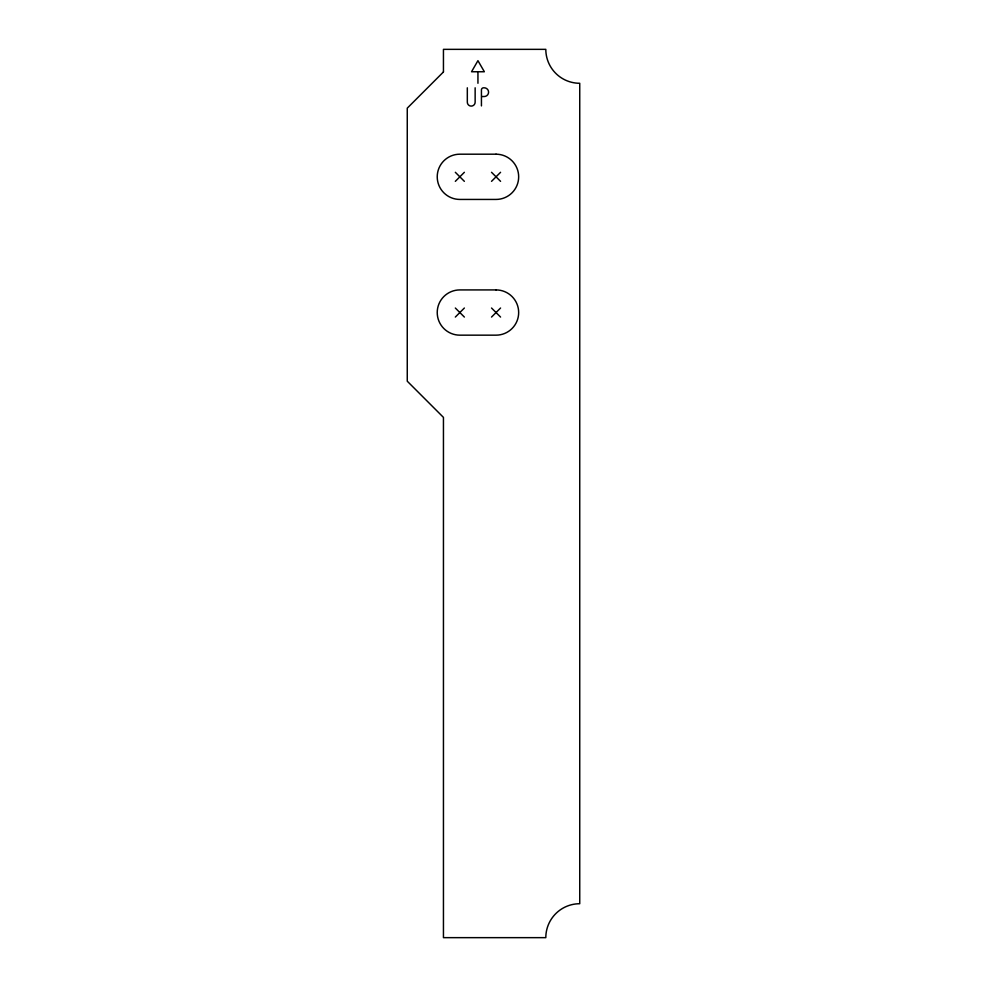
<?xml version="1.0" encoding="UTF-8"?>
<svg xmlns="http://www.w3.org/2000/svg" width="987" height="987" viewBox="0 0 987 987"><rect width="100%" height="100%" fill="white"/><g stroke="black" fill="none" stroke-linecap="round" stroke-linejoin="round"><path stroke-width="1.48" d="M455.328 181.337L464.371 172.293M491.526 181.337L500.569 172.293M455.328 317.061L464.371 308.018M491.526 317.061L500.569 308.018M477.498 71.755L471.539 71.755L477.942 60.663L484.358 71.755L477.942 71.755L477.942 83.278M481.878 96.529L484.21 96.529A4.355 4.355 0 0 0 488.577 92.161A4.355 4.355 0 0 0 484.21 87.806L483.556 87.806A2.122 2.122 0 0 0 481.434 89.928L481.434 105.905M491.526 172.293L500.569 181.337M455.328 172.293L464.371 181.337M491.526 308.018L500.569 317.061M455.328 308.018L464.371 317.061M475.142 87.806L475.142 102.179A3.911 3.911 0 0 1 471.231 106.102A3.911 3.911 0 0 1 467.32 102.179L467.32 87.806M443.447 71.952L407.261 108.151L407.261 381.204L443.447 417.39L443.447 937.65L545.811 937.65A33.928 33.928 0 0 1 579.739 903.722L579.739 83.278A33.928 33.928 0 0 1 545.811 49.35L443.447 49.35L443.447 71.952M496.042 154.194L459.856 154.194A22.615 22.615 0 0 0 437.229 176.821A22.615 22.615 0 0 0 459.856 199.436L496.042 199.436A22.615 22.615 0 0 0 518.668 176.821A22.615 22.615 0 0 0 496.042 154.194M496.042 289.919L459.856 289.919A22.615 22.615 0 0 0 437.229 312.534A22.615 22.615 0 0 0 459.856 335.161L496.042 335.161A22.615 22.615 0 0 0 518.668 312.534A22.615 22.615 0 0 0 496.042 289.919"/></g></svg>
